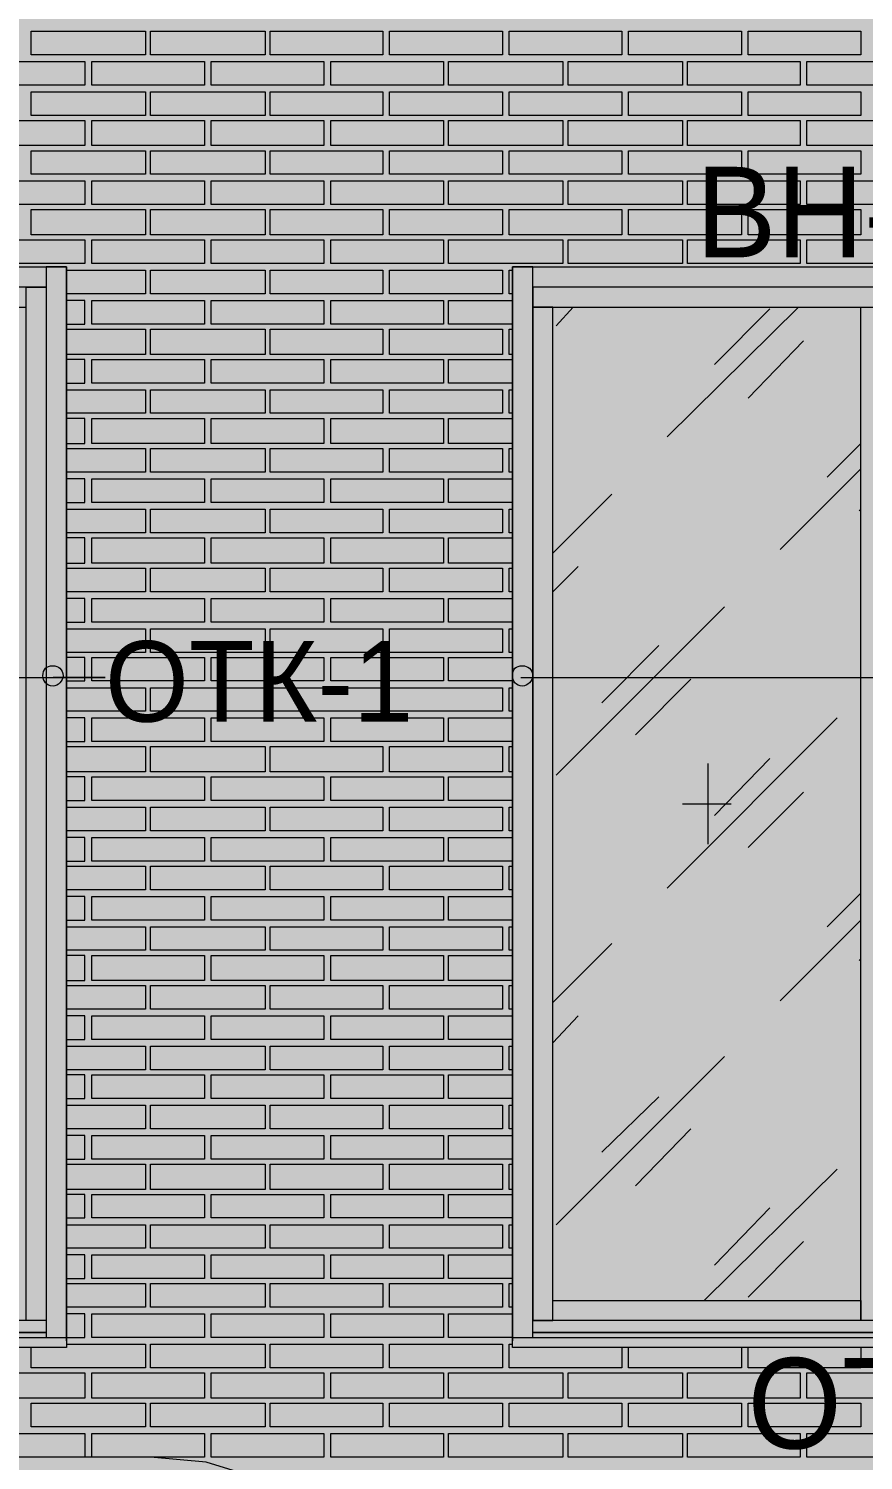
# Model space of a CAD drawing. Header units: millimetres. Extents: x -28928 to 100580, y -22867 to 36490.
# Drawn here: x -7370 to -5271, y -267 to 3332 of the extents above; entities that cross this region are included whole.
import ezdxf

# ---------------------------------------------------------------- set-up
doc = ezdxf.new("R2010")
doc.units = ezdxf.units.MM
doc.layers.add('PDF _Геометрия', color=7, linetype='Continuous', true_color=0x8f8e8d)
doc.layers.add('PDF _Сплошная заливка', color=7, linetype='Continuous', true_color=0xffffff)
doc.layers.add('PDF _Текст', color=7, linetype='Continuous')

msp = doc.modelspace()

# ---------------------------------------------------------------- hatches: boundary and pattern name
at = {"layer": 'PDF _Сплошная заливка', "true_color": 0xdcd6cf, "transparency": 33554559}
h = msp.add_hatch(color=254, dxfattribs=at)
h.paths.add_polyline_path([(-9335.1, -482.4), (-7257.8, -482.4), (-7257.8, -719.3), (-7253.6, -474), (-7245.1, -474), (-7245.1, -719.3), (-7207, -719.3), (-7207, -727.8), (-7164.7, -727.8), (-7164.7, -4713.2), (4931.1, -4713.2), (4931.1, 9028.4), (-9335.1, 9028.4), (-9335.1, 6929.9), (-7274.7, 6929.9), (-7274.7, 4218), (-9335.1, 4218)])
h.paths.add_polyline_path([(-7486.3, -4713.2), (-7486.3, -1163.6), (-9335.1, -1163.6), (-9335.1, -4713.2)])

# ---------------------------------------------------------------- linework, layer by layer
at = {"layer": 'PDF _Геометрия', "lineweight": 9}
for points in [[(-7075.9, 3325.3), (-7075.9, 3266), (-7363.6, 3266), (-7363.6, 3325.3)], [(-6775.5, 3325.3), (-6775.5, 3266), (-7063.2, 3266), (-7063.2, 3325.3)], [(-6479.3, 3325.3), (-6479.3, 3266), (-6762.8, 3266), (-6762.8, 3325.3)], [(-6178.9, 3325.3), (-6178.9, 3266), (-6462.4, 3266), (-6462.4, 3325.3)], [(-5878.6, 3325.3), (-5878.6, 3266), (-6162, 3266), (-6162, 3325.3)], [(-5578.2, 3325.3), (-5578.2, 3266), (-5861.6, 3266), (-5861.6, 3325.3)], [(-5277.8, 3325.3), (-5277.8, 3266), (-5561.3, 3266), (-5561.3, 3325.3)], [(-7228.2, 3189.9), (-7367.8, 3189.9), (-7511.6, 3189.9), (-7511.6, 3249.1), (-7367.8, 3249.1), (-7228.2, 3249.1)], [(-6927.8, 3189.9), (-7067.4, 3189.9), (-7211.3, 3189.9), (-7211.3, 3249.1), (-7067.4, 3249.1), (-6927.8, 3249.1)], [(-6627.4, 3189.9), (-6771.3, 3189.9), (-6910.9, 3189.9), (-6910.9, 3249.1), (-6771.3, 3249.1), (-6627.4, 3249.1)], [(-6327, 3189.9), (-6470.9, 3189.9), (-6610.5, 3189.9), (-6610.5, 3249.1), (-6470.9, 3249.1), (-6327, 3249.1)], [(-6026.6, 3189.9), (-6170.5, 3189.9), (-6314.3, 3189.9), (-6314.3, 3249.1), (-6170.5, 3249.1), (-6026.6, 3249.1)], [(-5726.3, 3189.9), (-5870.1, 3189.9), (-6013.9, 3189.9), (-6013.9, 3249.1), (-5870.1, 3249.1), (-5726.3, 3249.1)], [(-5430.1, 3189.9), (-5569.7, 3189.9), (-5713.6, 3189.9), (-5713.6, 3249.1), (-5569.7, 3249.1), (-5430.1, 3249.1)], [(-5129.7, 3189.9), (-5269.3, 3189.9), (-5413.2, 3189.9), (-5413.2, 3249.1), (-5269.3, 3249.1), (-5129.7, 3249.1)], [(-7075.9, 3173), (-7075.9, 3113.7), (-7363.6, 3113.7), (-7363.6, 3173)], [(-6775.5, 3173), (-6775.5, 3113.7), (-7063.2, 3113.7), (-7063.2, 3173)], [(-6479.3, 3173), (-6479.3, 3113.7), (-6762.8, 3113.7), (-6762.8, 3173)], [(-6178.9, 3173), (-6178.9, 3113.7), (-6462.4, 3113.7), (-6462.4, 3173)], [(-5878.6, 3173), (-5878.6, 3113.7), (-6162, 3113.7), (-6162, 3173)], [(-5578.2, 3173), (-5578.2, 3113.7), (-5861.6, 3113.7), (-5861.6, 3173)], [(-5277.8, 3173), (-5277.8, 3113.7), (-5561.3, 3113.7), (-5561.3, 3173)], [(-7228.2, 3037.6), (-7367.8, 3037.6), (-7511.6, 3037.6), (-7511.6, 3101), (-7367.8, 3101), (-7228.2, 3101)], [(-6927.8, 3037.6), (-7067.4, 3037.6), (-7211.3, 3037.6), (-7211.3, 3101), (-7067.4, 3101), (-6927.8, 3101)], [(-6627.4, 3037.6), (-6771.3, 3037.6), (-6910.9, 3037.6), (-6910.9, 3101), (-6771.3, 3101), (-6627.4, 3101)], [(-6327, 3037.6), (-6470.9, 3037.6), (-6610.5, 3037.6), (-6610.5, 3101), (-6470.9, 3101), (-6327, 3101)], [(-6026.6, 3037.6), (-6170.5, 3037.6), (-6314.3, 3037.6), (-6314.3, 3101), (-6170.5, 3101), (-6026.6, 3101)], [(-5726.3, 3037.6), (-5870.1, 3037.6), (-6013.9, 3037.6), (-6013.9, 3101), (-5870.1, 3101), (-5726.3, 3101)], [(-5430.1, 3037.6), (-5569.7, 3037.6), (-5713.6, 3037.6), (-5713.6, 3101), (-5569.7, 3101), (-5430.1, 3101)], [(-5129.7, 3037.6), (-5269.3, 3037.6), (-5413.2, 3037.6), (-5413.2, 3101), (-5269.3, 3101), (-5129.7, 3101)], [(-7075.9, 3024.9), (-7075.9, 2965.7), (-7363.6, 2965.7), (-7363.6, 3024.9)], [(-6775.5, 3024.9), (-6775.5, 2965.7), (-7063.2, 2965.7), (-7063.2, 3024.9)], [(-6479.3, 3024.9), (-6479.3, 2965.7), (-6762.8, 2965.7), (-6762.8, 3024.9)], [(-6178.9, 3024.9), (-6178.9, 2965.7), (-6462.4, 2965.7), (-6462.4, 3024.9)], [(-5878.6, 3024.9), (-5878.6, 2965.7), (-6162, 2965.7), (-6162, 3024.9)], [(-5578.2, 3024.9), (-5578.2, 2965.7), (-5861.6, 2965.7), (-5861.6, 3024.9)], [(-5277.8, 3024.9), (-5277.8, 2965.7), (-5561.3, 2965.7), (-5561.3, 3024.9)], [(-7228.2, 2889.5), (-7367.8, 2889.5), (-7511.6, 2889.5), (-7511.6, 2948.7), (-7367.8, 2948.7), (-7228.2, 2948.7)], [(-6927.8, 2889.5), (-7067.4, 2889.5), (-7211.3, 2889.5), (-7211.3, 2948.7), (-7067.4, 2948.7), (-6927.8, 2948.7)], [(-6627.4, 2889.5), (-6771.3, 2889.5), (-6910.9, 2889.5), (-6910.9, 2948.7), (-6771.3, 2948.7), (-6627.4, 2948.7)], [(-6327, 2889.5), (-6470.9, 2889.5), (-6610.5, 2889.5), (-6610.5, 2948.7), (-6470.9, 2948.7), (-6327, 2948.7)], [(-6026.6, 2889.5), (-6170.5, 2889.5), (-6314.3, 2889.5), (-6314.3, 2948.7), (-6170.5, 2948.7), (-6026.6, 2948.7)], [(-5726.3, 2889.5), (-5870.1, 2889.5), (-6013.9, 2889.5), (-6013.9, 2948.7), (-5870.1, 2948.7), (-5726.3, 2948.7)], [(-5430.1, 2889.5), (-5569.7, 2889.5), (-5713.6, 2889.5), (-5713.6, 2948.7), (-5569.7, 2948.7), (-5430.1, 2948.7)], [(-5129.7, 2889.5), (-5269.3, 2889.5), (-5413.2, 2889.5), (-5413.2, 2948.7), (-5269.3, 2948.7), (-5129.7, 2948.7)], [(-7075.9, 2876.8), (-7075.9, 2813.4), (-7363.6, 2813.4), (-7363.6, 2876.8)], [(-6775.5, 2876.8), (-6775.5, 2813.4), (-7063.2, 2813.4), (-7063.2, 2876.8)], [(-6479.3, 2876.8), (-6479.3, 2813.4), (-6762.8, 2813.4), (-6762.8, 2876.8)], [(-6178.9, 2876.8), (-6178.9, 2813.4), (-6462.4, 2813.4), (-6462.4, 2876.8)], [(-5878.6, 2876.8), (-5878.6, 2813.4), (-6162, 2813.4), (-6162, 2876.8)], [(-5578.2, 2876.8), (-5578.2, 2813.4), (-5861.6, 2813.4), (-5861.6, 2876.8)], [(-5277.8, 2876.8), (-5277.8, 2813.4), (-5561.3, 2813.4), (-5561.3, 2876.8)], [(-7228.2, 2741.4), (-7367.8, 2741.4), (-7511.6, 2741.4), (-7511.6, 2800.7), (-7367.8, 2800.7), (-7228.2, 2800.7)], [(-6927.8, 2741.4), (-7067.4, 2741.4), (-7211.3, 2741.4), (-7211.3, 2800.7), (-7067.4, 2800.7), (-6927.8, 2800.7)], [(-6627.4, 2741.4), (-6771.3, 2741.4), (-6910.9, 2741.4), (-6910.9, 2800.7), (-6771.3, 2800.7), (-6627.4, 2800.7)], [(-6327, 2741.4), (-6470.9, 2741.4), (-6610.5, 2741.4), (-6610.5, 2800.7), (-6470.9, 2800.7), (-6327, 2800.7)], [(-6026.6, 2741.4), (-6170.5, 2741.4), (-6314.3, 2741.4), (-6314.3, 2800.7), (-6170.5, 2800.7), (-6026.6, 2800.7)], [(-5726.3, 2741.4), (-5870.1, 2741.4), (-6013.9, 2741.4), (-6013.9, 2800.7), (-5870.1, 2800.7), (-5726.3, 2800.7)], [(-5430.1, 2741.4), (-5569.7, 2741.4), (-5713.6, 2741.4), (-5713.6, 2800.7), (-5569.7, 2800.7), (-5430.1, 2800.7)], [(-5129.7, 2741.4), (-5269.3, 2741.4), (-5413.2, 2741.4), (-5413.2, 2800.7), (-5269.3, 2800.7), (-5129.7, 2800.7)], [(-6775.5, 2724.5), (-6775.5, 2665.3), (-7063.2, 2665.3), (-7063.2, 2724.5)], [(-6479.3, 2724.5), (-6479.3, 2665.3), (-6762.8, 2665.3), (-6762.8, 2724.5)], [(-6178.9, 2724.5), (-6178.9, 2665.3), (-6462.4, 2665.3), (-6462.4, 2724.5)], [(-6927.8, 2589.1), (-7067.4, 2589.1), (-7211.3, 2589.1), (-7211.3, 2648.4), (-7067.4, 2648.4), (-6927.8, 2648.4)], [(-6627.4, 2589.1), (-6771.3, 2589.1), (-6910.9, 2589.1), (-6910.9, 2648.4), (-6771.3, 2648.4), (-6627.4, 2648.4)], [(-6327, 2589.1), (-6470.9, 2589.1), (-6610.5, 2589.1), (-6610.5, 2648.4), (-6470.9, 2648.4), (-6327, 2648.4)], [(-6775.5, 2576.4), (-6775.5, 2513), (-7063.2, 2513), (-7063.2, 2576.4)], [(-6479.3, 2576.4), (-6479.3, 2513), (-6762.8, 2513), (-6762.8, 2576.4)], [(-6178.9, 2576.4), (-6178.9, 2513), (-6462.4, 2513), (-6462.4, 2576.4)], [(-6927.8, 2441), (-7067.4, 2441), (-7211.3, 2441), (-7211.3, 2500.3), (-7067.4, 2500.3), (-6927.8, 2500.3)], [(-6627.4, 2441), (-6771.3, 2441), (-6910.9, 2441), (-6910.9, 2500.3), (-6771.3, 2500.3), (-6627.4, 2500.3)], [(-6327, 2441), (-6470.9, 2441), (-6610.5, 2441), (-6610.5, 2500.3), (-6470.9, 2500.3), (-6327, 2500.3)], [(-6775.5, 2424.1), (-6775.5, 2364.9), (-7063.2, 2364.9), (-7063.2, 2424.1)], [(-6479.3, 2424.1), (-6479.3, 2364.9), (-6762.8, 2364.9), (-6762.8, 2424.1)], [(-6178.9, 2424.1), (-6178.9, 2364.9), (-6462.4, 2364.9), (-6462.4, 2424.1)], [(-6927.8, 2288.7), (-7067.4, 2288.7), (-7211.3, 2288.7), (-7211.3, 2352.2), (-7067.4, 2352.2), (-6927.8, 2352.2)], [(-6627.4, 2288.7), (-6771.3, 2288.7), (-6910.9, 2288.7), (-6910.9, 2352.2), (-6771.3, 2352.2), (-6627.4, 2352.2)], [(-6327, 2288.7), (-6470.9, 2288.7), (-6610.5, 2288.7), (-6610.5, 2352.2), (-6470.9, 2352.2), (-6327, 2352.2)], [(-6775.5, 2276), (-6775.5, 2216.8), (-7063.2, 2216.8), (-7063.2, 2276)], [(-6479.3, 2276), (-6479.3, 2216.8), (-6762.8, 2216.8), (-6762.8, 2276)], [(-6178.9, 2276), (-6178.9, 2216.8), (-6462.4, 2216.8), (-6462.4, 2276)], [(-6927.8, 2140.7), (-7067.4, 2140.7), (-7211.3, 2140.7), (-7211.3, 2199.9), (-7067.4, 2199.9), (-6927.8, 2199.9)], [(-6627.4, 2140.7), (-6771.3, 2140.7), (-6910.9, 2140.7), (-6910.9, 2199.9), (-6771.3, 2199.9), (-6627.4, 2199.9)], [(-6327, 2140.7), (-6470.9, 2140.7), (-6610.5, 2140.7), (-6610.5, 2199.9), (-6470.9, 2199.9), (-6327, 2199.9)], [(-6775.5, 2123.7), (-6775.5, 2064.5), (-7063.2, 2064.5), (-7063.2, 2123.7)], [(-6479.3, 2123.7), (-6479.3, 2064.5), (-6762.8, 2064.5), (-6762.8, 2123.7)], [(-6178.9, 2123.7), (-6178.9, 2064.5), (-6462.4, 2064.5), (-6462.4, 2123.7)], [(-6927.8, 1988.4), (-7067.4, 1988.4), (-7211.3, 1988.4), (-7211.3, 2051.8), (-7067.4, 2051.8), (-6927.8, 2051.8)], [(-6627.4, 1988.4), (-6771.3, 1988.4), (-6910.9, 1988.4), (-6910.9, 2051.8), (-6771.3, 2051.8), (-6627.4, 2051.8)], [(-6327, 1988.4), (-6470.9, 1988.4), (-6610.5, 1988.4), (-6610.5, 2051.8), (-6470.9, 2051.8), (-6327, 2051.8)], [(-6775.5, 1975.7), (-6775.5, 1916.4), (-7063.2, 1916.4), (-7063.2, 1975.7)], [(-6479.3, 1975.7), (-6479.3, 1916.4), (-6762.8, 1916.4), (-6762.8, 1975.7)], [(-6178.9, 1975.7), (-6178.9, 1916.4), (-6462.4, 1916.4), (-6462.4, 1975.7)], [(-6927.8, 1840.3), (-7067.4, 1840.3), (-7211.3, 1840.3), (-7211.3, 1899.5), (-7067.4, 1899.5), (-6927.8, 1899.5)], [(-6627.4, 1840.3), (-6771.3, 1840.3), (-6910.9, 1840.3), (-6910.9, 1899.5), (-6771.3, 1899.5), (-6627.4, 1899.5)], [(-6327, 1840.3), (-6470.9, 1840.3), (-6610.5, 1840.3), (-6610.5, 1899.5), (-6470.9, 1899.5), (-6327, 1899.5)], [(-6775.5, 1823.4), (-6775.5, 1764.1), (-7063.2, 1764.1), (-7063.2, 1823.4)], [(-6479.3, 1823.4), (-6479.3, 1764.1), (-6762.8, 1764.1), (-6762.8, 1823.4)], [(-6178.9, 1823.4), (-6178.9, 1764.1), (-6462.4, 1764.1), (-6462.4, 1823.4)], [(-6927.8, 1692.2), (-7067.4, 1692.2), (-7211.3, 1692.2), (-7211.3, 1751.4), (-7067.4, 1751.4), (-6927.8, 1751.4)], [(-6627.4, 1692.2), (-6771.3, 1692.2), (-6910.9, 1692.2), (-6910.9, 1751.4), (-6771.3, 1751.4), (-6627.4, 1751.4)], [(-6327, 1692.2), (-6470.9, 1692.2), (-6610.5, 1692.2), (-6610.5, 1751.4), (-6470.9, 1751.4), (-6327, 1751.4)], [(-6775.5, 1675.3), (-6775.5, 1616), (-7063.2, 1616), (-7063.2, 1675.3)], [(-6479.3, 1675.3), (-6479.3, 1616), (-6762.8, 1616), (-6762.8, 1675.3)], [(-6178.9, 1675.3), (-6178.9, 1616), (-6462.4, 1616), (-6462.4, 1675.3)], [(-6927.8, 1539.9), (-7067.4, 1539.9), (-7211.3, 1539.9), (-7211.3, 1599.1), (-7067.4, 1599.1), (-6927.8, 1599.1)], [(-6627.4, 1539.9), (-6771.3, 1539.9), (-6910.9, 1539.9), (-6910.9, 1599.1), (-6771.3, 1599.1), (-6627.4, 1599.1)], [(-6327, 1539.9), (-6470.9, 1539.9), (-6610.5, 1539.9), (-6610.5, 1599.1), (-6470.9, 1599.1), (-6327, 1599.1)], [(-6775.5, 1527.2), (-6775.5, 1463.7), (-7063.2, 1463.7), (-7063.2, 1527.2)], [(-6479.3, 1527.2), (-6479.3, 1463.7), (-6762.8, 1463.7), (-6762.8, 1527.2)], [(-6178.9, 1527.2), (-6178.9, 1463.7), (-6462.4, 1463.7), (-6462.4, 1527.2)], [(-6927.8, 1391.8), (-7067.4, 1391.8), (-7211.3, 1391.8), (-7211.3, 1451), (-7067.4, 1451), (-6927.8, 1451)], [(-6627.4, 1391.8), (-6771.3, 1391.8), (-6910.9, 1391.8), (-6910.9, 1451), (-6771.3, 1451), (-6627.4, 1451)], [(-6327, 1391.8), (-6470.9, 1391.8), (-6610.5, 1391.8), (-6610.5, 1451), (-6470.9, 1451), (-6327, 1451)], [(-6775.5, 1374.9), (-6775.5, 1315.7), (-7063.2, 1315.7), (-7063.2, 1374.9)], [(-6479.3, 1374.9), (-6479.3, 1315.7), (-6762.8, 1315.7), (-6762.8, 1374.9)], [(-6178.9, 1374.9), (-6178.9, 1315.7), (-6462.4, 1315.7), (-6462.4, 1374.9)], [(-6927.8, 1239.5), (-7067.4, 1239.5), (-7211.3, 1239.5), (-7211.3, 1298.7), (-7067.4, 1298.7), (-6927.8, 1298.7)], [(-6627.4, 1239.5), (-6771.3, 1239.5), (-6910.9, 1239.5), (-6910.9, 1298.7), (-6771.3, 1298.7), (-6627.4, 1298.7)], [(-6327, 1239.5), (-6470.9, 1239.5), (-6610.5, 1239.5), (-6610.5, 1298.7), (-6470.9, 1298.7), (-6327, 1298.7)], [(-6775.5, 1226.8), (-6775.5, 1167.6), (-7063.2, 1167.6), (-7063.2, 1226.8)], [(-6479.3, 1226.8), (-6479.3, 1167.6), (-6762.8, 1167.6), (-6762.8, 1226.8)], [(-6178.9, 1226.8), (-6178.9, 1167.6), (-6462.4, 1167.6), (-6462.4, 1226.8)], [(-6927.8, 1091.4), (-7067.4, 1091.4), (-7211.3, 1091.4), (-7211.3, 1150.7), (-7067.4, 1150.7), (-6927.8, 1150.7)], [(-6627.4, 1091.4), (-6771.3, 1091.4), (-6910.9, 1091.4), (-6910.9, 1150.7), (-6771.3, 1150.7), (-6627.4, 1150.7)], [(-6327, 1091.4), (-6470.9, 1091.4), (-6610.5, 1091.4), (-6610.5, 1150.7), (-6470.9, 1150.7), (-6327, 1150.7)], [(-6775.5, 1074.5), (-6775.5, 1015.3), (-7063.2, 1015.3), (-7063.2, 1074.5)], [(-6479.3, 1074.5), (-6479.3, 1015.3), (-6762.8, 1015.3), (-6762.8, 1074.5)], [(-6178.9, 1074.5), (-6178.9, 1015.3), (-6462.4, 1015.3), (-6462.4, 1074.5)], [(-6927.8, 939.1), (-7067.4, 939.1), (-7211.3, 939.1), (-7211.3, 1002.6), (-7067.4, 1002.6), (-6927.8, 1002.6)], [(-6627.4, 939.1), (-6771.3, 939.1), (-6910.9, 939.1), (-6910.9, 1002.6), (-6771.3, 1002.6), (-6627.4, 1002.6)], [(-6327, 939.1), (-6470.9, 939.1), (-6610.5, 939.1), (-6610.5, 1002.6), (-6470.9, 1002.6), (-6327, 1002.6)], [(-6775.5, 926.4), (-6775.5, 867.2), (-7063.2, 867.2), (-7063.2, 926.4)], [(-6479.3, 926.4), (-6479.3, 867.2), (-6762.8, 867.2), (-6762.8, 926.4)], [(-6178.9, 926.4), (-6178.9, 867.2), (-6462.4, 867.2), (-6462.4, 926.4)], [(-6927.8, 791), (-7067.4, 791), (-7211.3, 791), (-7211.3, 850.3), (-7067.4, 850.3), (-6927.8, 850.3)], [(-6627.4, 791), (-6771.3, 791), (-6910.9, 791), (-6910.9, 850.3), (-6771.3, 850.3), (-6627.4, 850.3)], [(-6327, 791), (-6470.9, 791), (-6610.5, 791), (-6610.5, 850.3), (-6470.9, 850.3), (-6327, 850.3)], [(-6775.5, 774.1), (-6775.5, 714.9), (-7063.2, 714.9), (-7063.2, 774.1)], [(-6479.3, 774.1), (-6479.3, 714.9), (-6762.8, 714.9), (-6762.8, 774.1)], [(-6178.9, 774.1), (-6178.9, 714.9), (-6462.4, 714.9), (-6462.4, 774.1)], [(-6927.8, 643), (-7067.4, 643), (-7211.3, 643), (-7211.3, 702.2), (-7067.4, 702.2), (-6927.8, 702.2)], [(-6627.4, 643), (-6771.3, 643), (-6910.9, 643), (-6910.9, 702.2), (-6771.3, 702.2), (-6627.4, 702.2)], [(-6327, 643), (-6470.9, 643), (-6610.5, 643), (-6610.5, 702.2), (-6470.9, 702.2), (-6327, 702.2)], [(-6775.5, 626), (-6775.5, 566.8), (-7063.2, 566.8), (-7063.2, 626)], [(-6479.3, 626), (-6479.3, 566.8), (-6762.8, 566.8), (-6762.8, 626)], [(-6178.9, 626), (-6178.9, 566.8), (-6462.4, 566.8), (-6462.4, 626)], [(-6927.8, 490.7), (-7067.4, 490.7), (-7211.3, 490.7), (-7211.3, 549.9), (-7067.4, 549.9), (-6927.8, 549.9)], [(-6627.4, 490.7), (-6771.3, 490.7), (-6910.9, 490.7), (-6910.9, 549.9), (-6771.3, 549.9), (-6627.4, 549.9)], [(-6327, 490.7), (-6470.9, 490.7), (-6610.5, 490.7), (-6610.5, 549.9), (-6470.9, 549.9), (-6327, 549.9)], [(-6775.5, 478), (-6775.5, 414.5), (-7063.2, 414.5), (-7063.2, 478)], [(-6479.3, 478), (-6479.3, 414.5), (-6762.8, 414.5), (-6762.8, 478)], [(-6178.9, 478), (-6178.9, 414.5), (-6462.4, 414.5), (-6462.4, 478)], [(-6927.8, 342.6), (-7067.4, 342.6), (-7211.3, 342.6), (-7211.3, 401.8), (-7067.4, 401.8), (-6927.8, 401.8)], [(-6627.4, 342.6), (-6771.3, 342.6), (-6910.9, 342.6), (-6910.9, 401.8), (-6771.3, 401.8), (-6627.4, 401.8)], [(-6327, 342.6), (-6470.9, 342.6), (-6610.5, 342.6), (-6610.5, 401.8), (-6470.9, 401.8), (-6327, 401.8)], [(-6775.5, 325.7), (-6775.5, 266.4), (-7063.2, 266.4), (-7063.2, 325.7)], [(-6479.3, 325.7), (-6479.3, 266.4), (-6762.8, 266.4), (-6762.8, 325.7)], [(-6178.9, 325.7), (-6178.9, 266.4), (-6462.4, 266.4), (-6462.4, 325.7)], [(-6927.8, 190.3), (-7067.4, 190.3), (-7211.3, 190.3), (-7211.3, 249.5), (-7067.4, 249.5), (-6927.8, 249.5)], [(-6627.4, 190.3), (-6771.3, 190.3), (-6910.9, 190.3), (-6910.9, 249.5), (-6771.3, 249.5), (-6627.4, 249.5)], [(-6327, 190.3), (-6470.9, 190.3), (-6610.5, 190.3), (-6610.5, 249.5), (-6470.9, 249.5), (-6327, 249.5)], [(-6775.5, 177.6), (-6775.5, 118.4), (-7063.2, 118.4), (-7063.2, 177.6)], [(-6479.3, 177.6), (-6479.3, 118.4), (-6762.8, 118.4), (-6762.8, 177.6)], [(-6178.9, 177.6), (-6178.9, 118.4), (-6462.4, 118.4), (-6462.4, 177.6)], [(-6927.8, 42.2), (-7067.4, 42.2), (-7211.3, 42.2), (-7211.3, 101.4), (-7067.4, 101.4), (-6927.8, 101.4)], [(-6627.4, 42.2), (-6771.3, 42.2), (-6910.9, 42.2), (-6910.9, 101.4), (-6771.3, 101.4), (-6627.4, 101.4)], [(-6327, 42.2), (-6470.9, 42.2), (-6610.5, 42.2), (-6610.5, 101.4), (-6470.9, 101.4), (-6327, 101.4)], [(-6775.5, 25.3), (-6775.5, -34), (-7063.2, -34), (-7063.2, 25.3)], [(-6479.3, 25.3), (-6479.3, -34), (-6762.8, -34), (-6762.8, 25.3)], [(-6178.9, 25.3), (-6178.9, -34), (-6462.4, -34), (-6462.4, 25.3)], [(-7228.2, -110.1), (-7367.8, -110.1), (-7511.6, -110.1), (-7511.6, -46.6), (-7367.8, -46.6), (-7228.2, -46.6)], [(-6927.8, -110.1), (-7067.4, -110.1), (-7211.3, -110.1), (-7211.3, -46.6), (-7067.4, -46.6), (-6927.8, -46.6)], [(-6627.4, -110.1), (-6771.3, -110.1), (-6910.9, -110.1), (-6910.9, -46.6), (-6771.3, -46.6), (-6627.4, -46.6)], [(-6327, -110.1), (-6470.9, -110.1), (-6610.5, -110.1), (-6610.5, -46.6), (-6470.9, -46.6), (-6327, -46.6)], [(-6026.6, -110.1), (-6170.5, -110.1), (-6314.3, -110.1), (-6314.3, -46.6), (-6170.5, -46.6), (-6026.6, -46.6)], [(-5726.3, -110.1), (-5870.1, -110.1), (-6013.9, -110.1), (-6013.9, -46.6), (-5870.1, -46.6), (-5726.3, -46.6)], [(-5430.1, -110.1), (-5569.7, -110.1), (-5713.6, -110.1), (-5713.6, -46.6), (-5569.7, -46.6), (-5430.1, -46.6)], [(-5129.7, -110.1), (-5269.3, -110.1), (-5413.2, -110.1), (-5413.2, -46.6), (-5269.3, -46.6), (-5129.7, -46.6)], [(-7075.9, -122.8), (-7075.9, -182), (-7363.6, -182), (-7363.6, -122.8)], [(-6775.5, -122.8), (-6775.5, -182), (-7063.2, -182), (-7063.2, -122.8)], [(-6479.3, -122.8), (-6479.3, -182), (-6762.8, -182), (-6762.8, -122.8)], [(-6178.9, -122.8), (-6178.9, -182), (-6462.4, -182), (-6462.4, -122.8)], [(-5878.6, -122.8), (-5878.6, -182), (-6162, -182), (-6162, -122.8)], [(-5578.2, -122.8), (-5578.2, -182), (-5861.6, -182), (-5861.6, -122.8)], [(-5277.8, -122.8), (-5277.8, -182), (-5561.3, -182), (-5561.3, -122.8)], [(-7228.2, -258.2), (-7367.8, -258.2), (-7511.6, -258.2), (-7511.6, -199), (-7367.8, -199), (-7228.2, -199)], [(-6927.8, -258.2), (-7067.4, -258.2), (-7211.3, -258.2), (-7211.3, -199), (-7067.4, -199), (-6927.8, -199)], [(-6627.4, -258.2), (-6771.3, -258.2), (-6910.9, -258.2), (-6910.9, -199), (-6771.3, -199), (-6627.4, -199)], [(-6327, -258.2), (-6470.9, -258.2), (-6610.5, -258.2), (-6610.5, -199), (-6470.9, -199), (-6327, -199)], [(-6026.6, -258.2), (-6170.5, -258.2), (-6314.3, -258.2), (-6314.3, -199), (-6170.5, -199), (-6026.6, -199)], [(-5726.3, -258.2), (-5870.1, -258.2), (-6013.9, -258.2), (-6013.9, -199), (-5870.1, -199), (-5726.3, -199)], [(-5430.1, -258.2), (-5569.7, -258.2), (-5713.6, -258.2), (-5713.6, -199), (-5569.7, -199), (-5430.1, -199)], [(-5129.7, -258.2), (-5269.3, -258.2), (-5413.2, -258.2), (-5413.2, -199), (-5269.3, -199), (-5129.7, -199)]]:
    msp.add_lwpolyline(points, close=True, dxfattribs=at)
at = {"layer": 'PDF _Геометрия', "color": 7, "lineweight": 9}
for points in [[(-9077, 2733), (-7274.7, 2733), (-7274.7, 33.7), (-7274.7, 109.9), (-7274.7, 1383.4), (-7274.7, 2656.8), (-7274.7, 2733), (-7325.5, 2733), (-7325.5, 2656.8), (-7325.5, 1383.4), (-7325.5, 109.9), (-7325.5, 42.2)], [(-7600.5, 2707.6), (-7600.5, 1700.7), (-7177.4, 1700.7), (-7308.6, 1700.7)], [(-6102.8, 42.2), (-6102.8, 109.9), (-6102.8, 1383.4), (-6102.8, 84.5), (-6052, 84.5), (-6052, 1383.4), (-6052, 2631.4), (-6102.8, 2631.4), (-6102.8, 1383.4), (-6102.8, 2656.8), (-6102.8, 2733), (-6153.6, 2733), (-6153.6, 2656.8), (-6153.6, 1383.4), (-6153.6, 109.9), (-6153.6, 33.7), (-6153.6, 2733), (-4351.3, 2733)], [(-6043.6, 2584.9), (-6001.3, 2631.4)], [(-5764.3, 2305.7), (-5434.3, 2631.4)], [(-5645.9, 2487.6), (-5506.3, 2627.2)], [(-5561.3, 2403), (-5421.6, 2546.8)], [(-5362.4, 2204.1), (-5277.8, 2288.7)], [(-5480.9, 2022.2), (-5277.8, 2225.3)], [(-6052, 2013.7), (-5903.9, 2161.8)], [(-5282, 2119.5), (-5277.8, 2123.7)], [(-6052, 1916.4), (-5988.6, 1979.9)], [(-6043.6, 1455.3), (-5620.5, 1878.4)], [(-5929.3, 1637.2), (-5785.5, 1781)], [(-9055.9, 1700.7), (-7177.4, 1700.7)], [(-6132.4, 1700.7), (-4253.9, 1700.7)], [(-5844.7, 1556.8), (-5705.1, 1696.4)], [(-5764.3, 1171.8), (-5337, 1599.1)], [(-5662.8, 1484.9), (-5662.8, 1281.8)], [(-5645.9, 1353.7), (-5506.3, 1497.6)], [(-5561.3, 1273.4), (-5421.6, 1413)], [(-5726.3, 1383.4), (-5603.6, 1383.4)], [(-5362.4, 1074.5), (-5277.8, 1159.1)], [(-5480.9, 888.4), (-5277.8, 1091.4)], [(-6052, 884.1), (-5903.9, 1032.2)], [(-5282, 989.9), (-5277.8, 994.1)], [(-6052, 782.6), (-5988.6, 850.3)], [(-6043.6, 325.7), (-5620.5, 748.7)], [(-5929.3, 507.6), (-5785.5, 647.2)], [(-5844.7, 423), (-5705.1, 566.8)], [(-5671.3, 135.3), (-5337, 465.3)], [(-5645.9, 224.1), (-5506.3, 368)], [(-5561.3, 143.7), (-5421.6, 283.4)], [(-7325.5, 84.5), (-9026.3, 84.5)], [(-4402, 84.5), (-6102.8, 84.5)], [(-7274.7, 46.4), (-7274.7, 42.2), (-7274.7, 16.8), (-9077, 16.8), (-9077, 42.2), (-9077, 46.4)], [(-9077, 42.2), (-7274.7, 42.2)], [(-7325.5, 54.9), (-9026.3, 54.9), (-7325.5, 54.9)], [(-7325.5, 54.9), (-9026.3, 54.9)], [(-4351.3, 46.4), (-4351.3, 42.2), (-4351.3, 16.8), (-6153.6, 16.8), (-6153.6, 42.2), (-6153.6, 46.4)], [(-6153.6, 42.2), (-4351.3, 42.2)], [(-4402, 54.9), (-6102.8, 54.9), (-4402, 54.9)], [(-4402, 54.9), (-6102.8, 54.9)], [(-7274.7, 25.3), (-7274.7, 21)], [(-6153.6, 21), (-6153.6, 25.3)], [(-6343.9, -977.4), (-6356.6, -837.8), (-6394.7, -702.4), (-6462.4, -579.7), (-6551.3, -469.7), (-6661.3, -380.9), (-6788.2, -313.2), (-6923.6, -270.9), (-7063.2, -258.2), (-19797.8, -258.2), (-19937.4, -270.9), (-20072.8, -313.2), (-20195.5, -380.9), (-20305.5, -469.7), (-20394.3, -579.7), (-20462, -702.4), (-20504.3, -837.8), (-20517, -977.4)]]:
    msp.add_lwpolyline(points, dxfattribs=at)
for points in [[(-8175.9, 2682.2), (-9026.3, 2682.2), (-9026.3, 2631.4), (-8175.9, 2631.4), (-7376.3, 2631.4), (-7376.3, 2682.2), (-8175.9, 2682.2), (-9000.9, 2682.2), (-9026.3, 2682.2), (-9026.3, 2733), (-9000.9, 2733), (-8175.9, 2733), (-7350.9, 2733), (-7325.5, 2733), (-7325.5, 2682.2), (-7350.9, 2682.2)], [(-5252.4, 2682.2), (-6102.8, 2682.2), (-6102.8, 2631.4), (-5252.4, 2631.4), (-4452.8, 2631.4), (-4452.8, 2682.2), (-5252.4, 2682.2), (-6077.4, 2682.2), (-6102.8, 2682.2), (-6102.8, 2733), (-6077.4, 2733), (-5252.4, 2733), (-4427.4, 2733), (-4402, 2733), (-4402, 2682.2), (-4427.4, 2682.2)], [(-7376.3, 2656.8), (-7376.3, 2682.2), (-7325.5, 2682.2), (-7325.5, 2656.8), (-7325.5, 1383.4), (-7325.5, 84.5), (-7376.3, 84.5), (-7376.3, 1383.4)], [(-5227, 84.5), (-5277.8, 84.5), (-6052, 84.5), (-6052, 135.3), (-5277.8, 135.3), (-5277.8, 84.5), (-5277.8, 1383.4), (-5277.8, 2631.4), (-5227, 2631.4), (-5227, 1383.4)]]:
    msp.add_lwpolyline(points, close=True, dxfattribs=at)
at = {"layer": 'PDF _Геометрия', "lineweight": 9}
for points in [[(-7274.7, 2724.5), (-7075.9, 2724.5), (-7075.9, 2665.3), (-7274.7, 2665.3)], [(-6153.6, 2665.3), (-6162, 2665.3), (-6162, 2724.5), (-6153.6, 2724.5)], [(-7274.7, 2589.1), (-7228.2, 2589.1), (-7228.2, 2648.4), (-7274.7, 2648.4)], [(-6153.6, 2589.1), (-6170.5, 2589.1), (-6314.3, 2589.1), (-6314.3, 2648.4), (-6170.5, 2648.4), (-6153.6, 2648.4)], [(-7274.7, 2576.4), (-7075.9, 2576.4), (-7075.9, 2513), (-7274.7, 2513)], [(-6153.6, 2513), (-6162, 2513), (-6162, 2576.4), (-6153.6, 2576.4)], [(-7274.7, 2441), (-7228.2, 2441), (-7228.2, 2500.3), (-7274.7, 2500.3)], [(-6153.6, 2441), (-6170.5, 2441), (-6314.3, 2441), (-6314.3, 2500.3), (-6170.5, 2500.3), (-6153.6, 2500.3)], [(-7274.7, 2424.1), (-7075.9, 2424.1), (-7075.9, 2364.9), (-7274.7, 2364.9)], [(-6153.6, 2364.9), (-6162, 2364.9), (-6162, 2424.1), (-6153.6, 2424.1)], [(-7274.7, 2288.7), (-7228.2, 2288.7), (-7228.2, 2352.2), (-7274.7, 2352.2)], [(-6153.6, 2288.7), (-6170.5, 2288.7), (-6314.3, 2288.7), (-6314.3, 2352.2), (-6170.5, 2352.2), (-6153.6, 2352.2)], [(-7274.7, 2276), (-7075.9, 2276), (-7075.9, 2216.8), (-7274.7, 2216.8)], [(-6153.6, 2216.8), (-6162, 2216.8), (-6162, 2276), (-6153.6, 2276)], [(-7274.7, 2140.7), (-7228.2, 2140.7), (-7228.2, 2199.9), (-7274.7, 2199.9)], [(-6153.6, 2140.7), (-6170.5, 2140.7), (-6314.3, 2140.7), (-6314.3, 2199.9), (-6170.5, 2199.9), (-6153.6, 2199.9)], [(-7274.7, 2123.7), (-7075.9, 2123.7), (-7075.9, 2064.5), (-7274.7, 2064.5)], [(-6153.6, 2064.5), (-6162, 2064.5), (-6162, 2123.7), (-6153.6, 2123.7)], [(-7274.7, 1988.4), (-7228.2, 1988.4), (-7228.2, 2051.8), (-7274.7, 2051.8)], [(-6153.6, 1988.4), (-6170.5, 1988.4), (-6314.3, 1988.4), (-6314.3, 2051.8), (-6170.5, 2051.8), (-6153.6, 2051.8)], [(-7274.7, 1975.7), (-7075.9, 1975.7), (-7075.9, 1916.4), (-7274.7, 1916.4)], [(-6153.6, 1916.4), (-6162, 1916.4), (-6162, 1975.7), (-6153.6, 1975.7)], [(-7274.7, 1840.3), (-7228.2, 1840.3), (-7228.2, 1899.5), (-7274.7, 1899.5)], [(-6153.6, 1840.3), (-6170.5, 1840.3), (-6314.3, 1840.3), (-6314.3, 1899.5), (-6170.5, 1899.5), (-6153.6, 1899.5)], [(-7274.7, 1823.4), (-7075.9, 1823.4), (-7075.9, 1764.1), (-7274.7, 1764.1)], [(-6153.6, 1764.1), (-6162, 1764.1), (-6162, 1823.4), (-6153.6, 1823.4)], [(-7274.7, 1692.2), (-7228.2, 1692.2), (-7228.2, 1751.4), (-7274.7, 1751.4)], [(-6153.6, 1692.2), (-6170.5, 1692.2), (-6314.3, 1692.2), (-6314.3, 1751.4), (-6170.5, 1751.4), (-6153.6, 1751.4)], [(-7274.7, 1675.3), (-7075.9, 1675.3), (-7075.9, 1616), (-7274.7, 1616)], [(-6153.6, 1616), (-6162, 1616), (-6162, 1675.3), (-6153.6, 1675.3)], [(-7274.7, 1539.9), (-7228.2, 1539.9), (-7228.2, 1599.1), (-7274.7, 1599.1)], [(-6153.6, 1539.9), (-6170.5, 1539.9), (-6314.3, 1539.9), (-6314.3, 1599.1), (-6170.5, 1599.1), (-6153.6, 1599.1)], [(-7274.7, 1527.2), (-7075.9, 1527.2), (-7075.9, 1463.7), (-7274.7, 1463.7)], [(-6153.6, 1463.7), (-6162, 1463.7), (-6162, 1527.2), (-6153.6, 1527.2)], [(-7274.7, 1391.8), (-7228.2, 1391.8), (-7228.2, 1451), (-7274.7, 1451)], [(-6153.6, 1391.8), (-6170.5, 1391.8), (-6314.3, 1391.8), (-6314.3, 1451), (-6170.5, 1451), (-6153.6, 1451)], [(-7274.7, 1374.9), (-7075.9, 1374.9), (-7075.9, 1315.7), (-7274.7, 1315.7)], [(-6153.6, 1315.7), (-6162, 1315.7), (-6162, 1374.9), (-6153.6, 1374.9)], [(-7274.7, 1239.5), (-7228.2, 1239.5), (-7228.2, 1298.7), (-7274.7, 1298.7)], [(-6153.6, 1239.5), (-6170.5, 1239.5), (-6314.3, 1239.5), (-6314.3, 1298.7), (-6170.5, 1298.7), (-6153.6, 1298.7)], [(-7274.7, 1226.8), (-7075.9, 1226.8), (-7075.9, 1167.6), (-7274.7, 1167.6)], [(-6153.6, 1167.6), (-6162, 1167.6), (-6162, 1226.8), (-6153.6, 1226.8)], [(-7274.7, 1091.4), (-7228.2, 1091.4), (-7228.2, 1150.7), (-7274.7, 1150.7)], [(-6153.6, 1091.4), (-6170.5, 1091.4), (-6314.3, 1091.4), (-6314.3, 1150.7), (-6170.5, 1150.7), (-6153.6, 1150.7)], [(-7274.7, 1074.5), (-7075.9, 1074.5), (-7075.9, 1015.3), (-7274.7, 1015.3)], [(-6153.6, 1015.3), (-6162, 1015.3), (-6162, 1074.5), (-6153.6, 1074.5)], [(-7274.7, 939.1), (-7228.2, 939.1), (-7228.2, 1002.6), (-7274.7, 1002.6)], [(-6153.6, 939.1), (-6170.5, 939.1), (-6314.3, 939.1), (-6314.3, 1002.6), (-6170.5, 1002.6), (-6153.6, 1002.6)], [(-7274.7, 926.4), (-7075.9, 926.4), (-7075.9, 867.2), (-7274.7, 867.2)], [(-6153.6, 867.2), (-6162, 867.2), (-6162, 926.4), (-6153.6, 926.4)], [(-7274.7, 791), (-7228.2, 791), (-7228.2, 850.3), (-7274.7, 850.3)], [(-6153.6, 791), (-6170.5, 791), (-6314.3, 791), (-6314.3, 850.3), (-6170.5, 850.3), (-6153.6, 850.3)], [(-7274.7, 774.1), (-7075.9, 774.1), (-7075.9, 714.9), (-7274.7, 714.9)], [(-6153.6, 714.9), (-6162, 714.9), (-6162, 774.1), (-6153.6, 774.1)], [(-7274.7, 643), (-7228.2, 643), (-7228.2, 702.2), (-7274.7, 702.2)], [(-6153.6, 643), (-6170.5, 643), (-6314.3, 643), (-6314.3, 702.2), (-6170.5, 702.2), (-6153.6, 702.2)], [(-7274.7, 626), (-7075.9, 626), (-7075.9, 566.8), (-7274.7, 566.8)], [(-6153.6, 566.8), (-6162, 566.8), (-6162, 626), (-6153.6, 626)], [(-7274.7, 490.7), (-7228.2, 490.7), (-7228.2, 549.9), (-7274.7, 549.9)], [(-6153.6, 490.7), (-6170.5, 490.7), (-6314.3, 490.7), (-6314.3, 549.9), (-6170.5, 549.9), (-6153.6, 549.9)], [(-7274.7, 478), (-7075.9, 478), (-7075.9, 414.5), (-7274.7, 414.5)], [(-6153.6, 414.5), (-6162, 414.5), (-6162, 478), (-6153.6, 478)], [(-7274.7, 342.6), (-7228.2, 342.6), (-7228.2, 401.8), (-7274.7, 401.8)], [(-6153.6, 342.6), (-6170.5, 342.6), (-6314.3, 342.6), (-6314.3, 401.8), (-6170.5, 401.8), (-6153.6, 401.8)], [(-7274.7, 325.7), (-7075.9, 325.7), (-7075.9, 266.4), (-7274.7, 266.4)], [(-6153.6, 266.4), (-6162, 266.4), (-6162, 325.7), (-6153.6, 325.7)], [(-7274.7, 190.3), (-7228.2, 190.3), (-7228.2, 249.5), (-7274.7, 249.5)], [(-6153.6, 190.3), (-6170.5, 190.3), (-6314.3, 190.3), (-6314.3, 249.5), (-6170.5, 249.5), (-6153.6, 249.5)], [(-7274.7, 177.6), (-7075.9, 177.6), (-7075.9, 118.4), (-7274.7, 118.4)], [(-6153.6, 118.4), (-6162, 118.4), (-6162, 177.6), (-6153.6, 177.6)], [(-7274.7, 42.2), (-7228.2, 42.2), (-7228.2, 101.4), (-7274.7, 101.4)], [(-6153.6, 42.2), (-6170.5, 42.2), (-6314.3, 42.2), (-6314.3, 101.4), (-6170.5, 101.4), (-6153.6, 101.4)], [(-7274.7, 25.3), (-7075.9, 25.3), (-7075.9, -34), (-7363.6, -34), (-7363.6, 16.8)], [(-5878.6, 16.8), (-5878.6, -34), (-6162, -34), (-6162, 25.3), (-6153.6, 25.3)], [(-5578.2, 16.8), (-5578.2, -34), (-5861.6, -34), (-5861.6, 16.8)], [(-5277.8, 16.8), (-5277.8, -34), (-5561.3, -34), (-5561.3, 16.8)]]:
    msp.add_lwpolyline(points, dxfattribs=at)
at = {"layer": 'PDF _Геометрия', "color": 7, "lineweight": 9}
for points in [[(-7333.9, 1704.9), (-7333.9, 1721.8), (-7325.5, 1730.3), (-7308.6, 1730.3)], [(-7333.9, 1704.9), (-7333.9, 1721.8), (-7325.5, 1730.3), (-7308.6, 1730.3)], [(-7308.6, 1730.3), (-7295.9, 1730.3), (-7283.2, 1721.8), (-7283.2, 1704.9)], [(-7308.6, 1730.3), (-7295.9, 1730.3), (-7283.2, 1721.8), (-7283.2, 1704.9)], [(-6153.6, 1704.9), (-6153.6, 1721.8), (-6145.1, 1730.3), (-6128.2, 1730.3)], [(-6153.6, 1704.9), (-6153.6, 1721.8), (-6145.1, 1730.3), (-6128.2, 1730.3)], [(-6128.2, 1730.3), (-6115.5, 1730.3), (-6102.8, 1721.8), (-6102.8, 1704.9)], [(-6128.2, 1730.3), (-6115.5, 1730.3), (-6102.8, 1721.8), (-6102.8, 1704.9)], [(-7308.6, 1679.5), (-7325.5, 1679.5), (-7333.9, 1692.2), (-7333.9, 1704.9)], [(-7308.6, 1679.5), (-7325.5, 1679.5), (-7333.9, 1692.2), (-7333.9, 1704.9)], [(-7283.2, 1704.9), (-7283.2, 1692.2), (-7295.9, 1679.5), (-7308.6, 1679.5)], [(-7283.2, 1704.9), (-7283.2, 1692.2), (-7295.9, 1679.5), (-7308.6, 1679.5)], [(-6128.2, 1679.5), (-6145.1, 1679.5), (-6153.6, 1692.2), (-6153.6, 1704.9)], [(-6128.2, 1679.5), (-6145.1, 1679.5), (-6153.6, 1692.2), (-6153.6, 1704.9)], [(-6102.8, 1704.9), (-6102.8, 1692.2), (-6115.5, 1679.5), (-6128.2, 1679.5)], [(-6102.8, 1704.9), (-6102.8, 1692.2), (-6115.5, 1679.5), (-6128.2, 1679.5)]]:
    msp.add_open_spline(points, degree=3, dxfattribs=at)
at = {"layer": 'PDF _Сплошная заливка', "lineweight": 9, "transparency": 33554559}
msp.add_solid([(-6052, 2631.4), (-6052, 135.3), (-5277.8, 2631.4), (-5277.8, 135.3)], dxfattribs=at)

# ---------------------------------------------------------------- texts
at = {"layer": 'PDF _Текст', "attachment_point": 4, "style": ''}
for s, insert, char_height in [('ВН-4.1', (-5693.2, 2870.6), 227.71), ('ОТК-1', (-7177.9, 1689.7), 202.56), ('ОТЛ-1', (-5562.4, -124.7), 227.71)]:
    msp.add_mtext(s, dxfattribs=dict(at, insert=insert, char_height=char_height))

doc.saveas('drawing.dxf')
